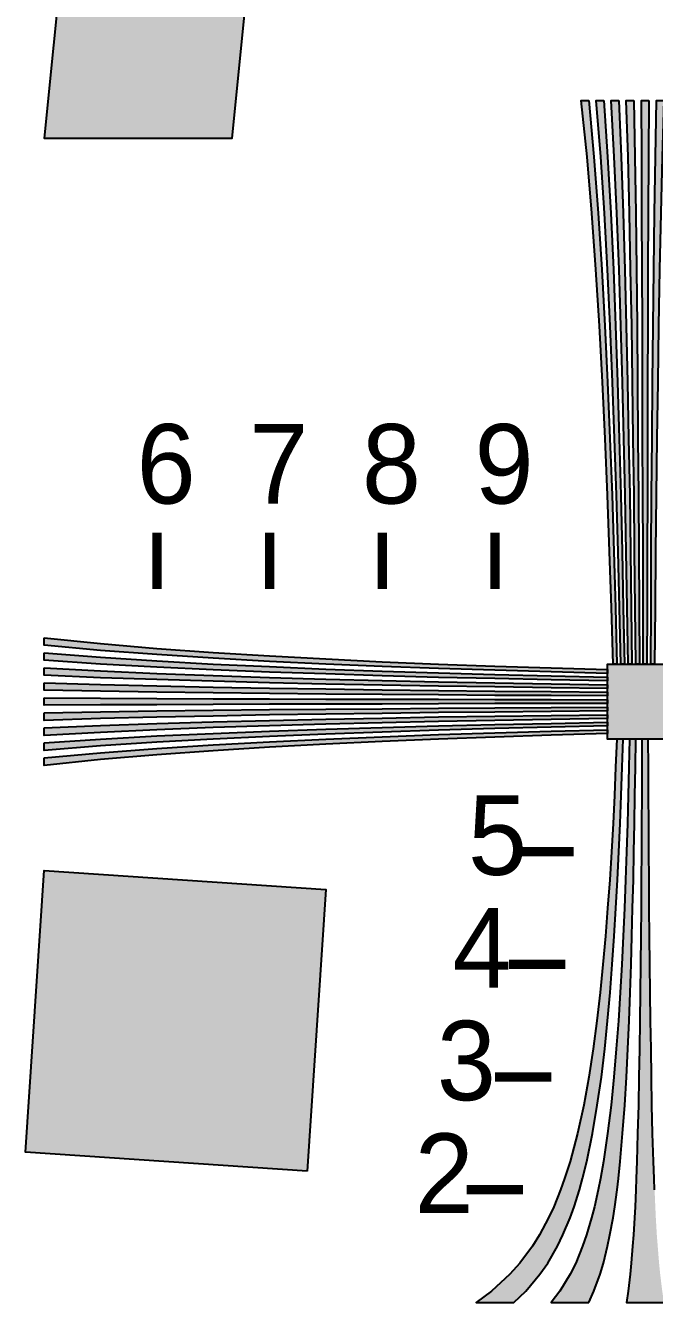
# Model space of a CAD drawing. Header units: millimetres. Extents: x 0 to 1582, y 0 to 984.
# Drawn here: x 1219.1 to 1353.1, y 176.3 to 448.3 of the extents above; entities that cross this region are included whole.
import ezdxf

# ---------------------------------------------------------------- set-up
doc = ezdxf.new("R2010")
doc.units = ezdxf.units.MM
for name, color, linetype in [('LABELS', 7, 'Continuous'), ('PERIPHERY', 7, 'Continuous'), ('SFR', 7, 'Continuous')]:
    doc.layers.add(name, color=color, linetype=linetype)

msp = doc.modelspace()

# ---------------------------------------------------------------- hatches: boundary and pattern name
at = {"layer": 'PERIPHERY', "true_color": 0x000000}
h = msp.add_hatch(color=7, dxfattribs=at)
h.dxf.hatch_style = 1
h.paths.add_polyline_path([(1339.12, 432.25), (1340.2, 420.25), (1341.12, 408.25), (1341.88, 396.25), (1342.56, 384.25), (1343.12, 372.25), (1343.6, 360.25), (1344.08, 348.25), (1344.44, 336.25), (1344.8, 324.25), (1345.12, 312.25), (1344.32, 312.25), (1343.96, 324.25), (1343.56, 336.25), (1343.12, 348.25), (1342.6, 360.25), (1342.04, 372.25), (1341.4, 384.25), (1340.64, 396.25), (1339.8, 408.25), (1338.76, 420.25), (1337.52, 432.25), (1339.12, 432.25)])
h = msp.add_hatch(color=7, dxfattribs=at)
h.dxf.hatch_style = 1
h.paths.add_polyline_path([(1342.32, 432.25), (1343.12, 420.25), (1343.8, 408.25), (1344.36, 396.25), (1344.84, 384.25), (1345.24, 372.25), (1345.6, 360.25), (1345.96, 348.25), (1346.24, 336.25), (1346.48, 324.25), (1346.72, 312.25), (1345.92, 312.25), (1345.64, 324.25), (1345.36, 336.25), (1345, 348.25), (1344.6, 360.25), (1344.2, 372.25), (1343.68, 384.25), (1343.12, 396.25), (1342.44, 408.25), (1341.68, 420.25), (1340.72, 432.25), (1342.32, 432.25)])
h = msp.add_hatch(color=7, dxfattribs=at)
h.dxf.hatch_style = 1
h.paths.add_polyline_path([(1345.52, 432.25), (1346.04, 420.25), (1346.44, 408.25), (1346.8, 396.25), (1347.12, 384.25), (1347.4, 372.25), (1347.6, 360.25), (1347.84, 348.25), (1348, 336.25), (1348.16, 324.25), (1348.32, 312.25), (1347.52, 312.25), (1347.32, 324.25), (1347.12, 336.25), (1346.88, 348.25), (1346.6, 360.25), (1346.32, 372.25), (1345.96, 384.25), (1345.6, 396.25), (1345.12, 408.25), (1344.56, 420.25), (1343.92, 432.25), (1345.52, 432.25)])
h = msp.add_hatch(color=7, dxfattribs=at)
h.dxf.hatch_style = 1
h.paths.add_polyline_path([(1348.72, 432.25), (1348.92, 420.25), (1349.12, 408.25), (1349.28, 396.25), (1349.4, 384.25), (1349.52, 372.25), (1349.6, 360.25), (1349.72, 348.25), (1349.8, 336.25), (1349.84, 324.25), (1349.92, 312.25), (1349.12, 312.25), (1349, 324.25), (1348.88, 336.25), (1348.76, 348.25), (1348.6, 360.25), (1348.44, 372.25), (1348.28, 384.25), (1348.04, 396.25), (1347.8, 408.25), (1347.48, 420.25), (1347.12, 432.25), (1348.72, 432.25)])
h = msp.add_hatch(color=7, dxfattribs=at)
h.dxf.hatch_style = 1
h.paths.add_polyline_path([(1351.92, 432.25), (1351.84, 420.25), (1351.8, 408.25), (1351.72, 396.25), (1351.68, 384.25), (1351.64, 372.25), (1351.6, 360.25), (1351.6, 348.25), (1351.56, 336.25), (1351.56, 324.25), (1351.52, 312.25), (1350.72, 312.25), (1350.68, 324.25), (1350.68, 336.25), (1350.64, 348.25), (1350.6, 360.25), (1350.6, 372.25), (1350.56, 384.25), (1350.52, 396.25), (1350.44, 408.25), (1350.4, 420.25), (1350.32, 432.25), (1351.92, 432.25)])
h = msp.add_hatch(color=7, dxfattribs=at)
h.dxf.hatch_style = 1
h.paths.add_polyline_path([(1355.12, 432.25), (1354.76, 420.25), (1354.44, 408.25), (1354.2, 396.25), (1353.96, 384.25), (1353.8, 372.25), (1353.6, 360.25), (1353.48, 348.25), (1353.36, 336.25), (1353.24, 324.25), (1353.12, 312.25), (1352.32, 312.25), (1352.4, 324.25), (1352.44, 336.25), (1352.52, 348.25), (1352.6, 360.25), (1352.72, 372.25), (1352.84, 384.25), (1352.96, 396.25), (1353.12, 408.25), (1353.32, 420.25), (1353.52, 432.25), (1355.12, 432.25)])
h = msp.add_hatch(color=7, dxfattribs=at)
h.dxf.hatch_style = 1
h.paths.add_polyline_path([(1223.12, 317.85), (1235.12, 316.61), (1247.12, 315.57), (1259.12, 314.73), (1271.12, 313.97), (1283.12, 313.33), (1295.12, 312.73), (1307.12, 312.25), (1319.12, 311.8), (1331.12, 311.41), (1343.12, 311.05), (1343.12, 310.25), (1331.12, 310.57), (1319.12, 310.93), (1307.12, 311.29), (1295.12, 311.73), (1283.12, 312.25), (1271.12, 312.81), (1259.12, 313.49), (1247.12, 314.25), (1235.12, 315.16), (1223.12, 316.25), (1223.12, 317.85)])
h = msp.add_hatch(color=7, dxfattribs=at)
h.dxf.hatch_style = 1
h.paths.add_polyline_path([(1223.12, 314.65), (1235.12, 313.68), (1247.12, 312.93), (1259.12, 312.25), (1271.12, 311.69), (1283.12, 311.17), (1295.12, 310.73), (1307.12, 310.37), (1319.12, 310.01), (1331.12, 309.73), (1343.12, 309.45), (1343.12, 308.65), (1331.12, 308.89), (1319.12, 309.13), (1307.12, 309.41), (1295.12, 309.73), (1283.12, 310.13), (1271.12, 310.53), (1259.12, 311.01), (1247.12, 311.57), (1235.12, 312.25), (1223.12, 313.05), (1223.12, 314.65)])
h = msp.add_hatch(color=7, dxfattribs=at)
h.dxf.hatch_style = 1
h.paths.add_polyline_path([(1223.12, 311.44), (1235.12, 310.8), (1247.12, 310.25), (1259.12, 309.77), (1271.12, 309.41), (1283.12, 309.05), (1295.12, 308.73), (1307.12, 308.48), (1319.12, 308.24), (1331.12, 308.04), (1343.12, 307.84), (1343.12, 307.04), (1331.12, 307.2), (1319.12, 307.36), (1307.12, 307.52), (1295.12, 307.72), (1283.12, 307.96), (1271.12, 308.24), (1259.12, 308.56), (1247.12, 308.92), (1235.12, 309.32), (1223.12, 309.84), (1223.12, 311.44)])
h = msp.add_hatch(color=7, dxfattribs=at)
h.dxf.hatch_style = 1
h.paths.add_polyline_path([(1359.12, 296.25), (1343.12, 296.25), (1343.12, 312.25), (1359.12, 312.25), (1359.12, 296.25)])
h = msp.add_hatch(color=7, dxfattribs=at)
h.dxf.hatch_style = 1
h.paths.add_polyline_path([(1223.12, 308.25), (1235.12, 307.89), (1247.12, 307.57), (1259.12, 307.33), (1271.12, 307.09), (1283.12, 306.93), (1295.12, 306.72), (1307.12, 306.6), (1319.12, 306.48), (1331.12, 306.36), (1343.12, 306.24), (1343.12, 305.44), (1331.12, 305.53), (1319.12, 305.56), (1307.12, 305.65), (1295.12, 305.73), (1283.12, 305.85), (1271.12, 305.97), (1259.12, 306.09), (1247.12, 306.25), (1235.12, 306.45), (1223.12, 306.65), (1223.12, 308.25)])
h = msp.add_hatch(color=7, dxfattribs=at)
h.dxf.hatch_style = 1
h.paths.add_polyline_path([(1223.12, 305.05), (1235.12, 304.97), (1247.12, 304.93), (1259.12, 304.85), (1271.12, 304.8), (1283.12, 304.77), (1295.12, 304.73), (1307.12, 304.73), (1319.12, 304.69), (1331.12, 304.69), (1343.12, 304.65), (1343.12, 303.85), (1331.12, 303.81), (1319.12, 303.81), (1307.12, 303.77), (1295.12, 303.73), (1283.12, 303.73), (1271.12, 303.69), (1259.12, 303.65), (1247.12, 303.57), (1235.12, 303.53), (1223.12, 303.45), (1223.12, 305.05)])
h = msp.add_hatch(color=7, dxfattribs=at)
h.dxf.hatch_style = 1
h.paths.add_polyline_path([(1223.12, 301.85), (1235.12, 302.05), (1247.12, 302.25), (1259.12, 302.41), (1271.12, 302.53), (1283.12, 302.65), (1295.12, 302.73), (1307.12, 302.85), (1319.12, 302.93), (1331.12, 302.97), (1343.12, 303.05), (1343.12, 302.25), (1331.12, 302.13), (1319.12, 302.01), (1307.12, 301.89), (1295.12, 301.73), (1283.12, 301.57), (1271.12, 301.41), (1259.12, 301.17), (1247.12, 300.93), (1235.12, 300.61), (1223.12, 300.25), (1223.12, 301.85)])
h = msp.add_hatch(color=7, dxfattribs=at)
h.dxf.hatch_style = 1
h.paths.add_polyline_path([(1223.12, 298.64), (1235.12, 299.17), (1247.12, 299.56), (1259.12, 299.93), (1271.12, 300.25), (1283.12, 300.53), (1295.12, 300.73), (1307.12, 300.97), (1319.12, 301.13), (1331.12, 301.28), (1343.12, 301.44), (1343.12, 300.65), (1331.12, 300.45), (1319.12, 300.24), (1307.12, 300.01), (1295.12, 299.72), (1283.12, 299.44), (1271.12, 299.08), (1259.12, 298.72), (1247.12, 298.24), (1235.12, 297.69), (1223.12, 297.05), (1223.12, 298.64)])
h = msp.add_hatch(color=7, dxfattribs=at)
h.dxf.hatch_style = 1
h.paths.add_polyline_path([(1223.12, 295.45), (1235.12, 296.25), (1247.12, 296.92), (1259.12, 297.48), (1271.12, 297.96), (1283.12, 298.37), (1295.12, 298.72), (1307.12, 299.08), (1319.12, 299.36), (1331.12, 299.6), (1343.12, 299.85), (1343.12, 299.05), (1331.12, 298.77), (1319.12, 298.49), (1307.12, 298.13), (1295.12, 297.73), (1283.12, 297.33), (1271.12, 296.81), (1259.12, 296.25), (1247.12, 295.57), (1235.12, 294.81), (1223.12, 293.85), (1223.12, 295.45)])
h = msp.add_hatch(color=7, dxfattribs=at)
h.dxf.hatch_style = 1
h.paths.add_polyline_path([(1223.12, 292.24), (1235.12, 293.32), (1247.12, 294.24), (1259.12, 295.01), (1271.12, 295.68), (1283.12, 296.24), (1295.12, 296.73), (1307.12, 297.21), (1319.12, 297.57), (1331.12, 297.93), (1343.12, 298.25), (1343.12, 297.45), (1331.12, 297.09), (1319.12, 296.69), (1307.12, 296.25), (1295.12, 295.73), (1283.12, 295.17), (1271.12, 294.53), (1259.12, 293.77), (1247.12, 292.93), (1235.12, 291.89), (1223.12, 290.65), (1223.12, 292.24)])
h = msp.add_hatch(color=7, dxfattribs=at)
h.dxf.hatch_style = 1
h.paths.add_polyline_path([(1323.13, 176.25), (1325.69, 178.65), (1328.73, 182.25), (1330.37, 184.65), (1332.45, 188.25), (1333.61, 190.65), (1335.13, 194.25), (1336.01, 196.65), (1337.13, 200.25), (1337.81, 202.65), (1338.69, 206.25), (1339.93, 212.25), (1340.93, 218.25), (1341.81, 224.25), (1342.53, 230.25), (1343.13, 236.25), (1343.65, 242.25), (1344.13, 248.25), (1344.53, 254.25), (1344.89, 260.25), (1345.25, 266.25), (1345.53, 272.25), (1345.81, 278.25), (1346.05, 284.25), (1346.25, 290.25), (1346.45, 296.25), (1345.13, 296.25), (1344.85, 290.25), (1344.58, 284.25), (1344.29, 278.25), (1343.93, 272.25), (1343.58, 266.25), (1343.13, 260.25), (1342.65, 254.25), (1342.13, 248.25), (1341.53, 242.25), (1340.85, 236.25), (1340.05, 230.25), (1339.13, 224.25), (1338.05, 218.25), (1336.73, 212.25), (1335.13, 206.25), (1333.97, 202.65), (1333.13, 200.25), (1331.69, 196.65), (1330.57, 194.25), (1328.61, 190.65), (1327.13, 188.25), (1324.45, 184.65), (1322.33, 182.25), (1318.41, 178.65), (1315.13, 176.25), (1323.13, 176.25)])
h = msp.add_hatch(color=7, dxfattribs=at)
h.dxf.hatch_style = 1
h.paths.add_polyline_path([(1339.13, 176.25), (1340.21, 178.65), (1341.53, 182.25), (1342.25, 184.65), (1343.14, 188.25), (1343.62, 190.65), (1344.3, 194.25), (1344.66, 196.65), (1345.14, 200.25), (1345.42, 202.65), (1345.82, 206.25), (1346.34, 212.25), (1346.78, 218.25), (1347.14, 224.25), (1347.46, 230.25), (1347.7, 236.25), (1347.94, 242.25), (1348.14, 248.25), (1348.3, 254.25), (1348.46, 260.25), (1348.62, 266.25), (1348.74, 272.25), (1348.86, 278.25), (1348.94, 284.25), (1349.06, 290.25), (1349.14, 296.25), (1347.82, 296.25), (1347.66, 290.25), (1347.5, 284.25), (1347.34, 278.25), (1347.14, 272.25), (1346.94, 266.25), (1346.7, 260.25), (1346.42, 254.25), (1346.14, 248.25), (1345.82, 242.25), (1345.42, 236.25), (1344.98, 230.25), (1344.46, 224.25), (1343.86, 218.25), (1343.14, 212.25), (1342.25, 206.25), (1341.62, 202.65), (1341.14, 200.25), (1340.34, 196.65), (1339.69, 194.25), (1338.62, 190.65), (1337.82, 188.25), (1336.33, 184.65), (1335.14, 182.25), (1332.94, 178.65), (1331.14, 176.25), (1339.13, 176.25)])
h = msp.add_hatch(color=7, dxfattribs=at)
h.dxf.hatch_style = 1
h.paths.add_polyline_path([(1355.14, 176.25), (1354.78, 178.65), (1354.34, 182.25), (1354.1, 184.65), (1353.81, 188.25), (1353.62, 190.65), (1353.41, 194.25), (1353.3, 196.65), (1353.14, 200.25), (1353.05, 202.65), (1352.89, 206.25), (1352.73, 212.25), (1352.57, 218.25), (1352.46, 224.25), (1352.38, 230.25), (1352.29, 236.25), (1352.21, 242.25), (1352.13, 248.25), (1352.09, 254.25), (1352.01, 260.25), (1351.97, 266.25), (1351.93, 272.25), (1351.9, 278.25), (1351.85, 284.25), (1351.82, 290.25), (1351.81, 296.25), (1350.45, 296.25), (1350.45, 290.25), (1350.42, 284.25), (1350.38, 278.25), (1350.34, 272.25), (1350.3, 266.25), (1350.26, 260.25), (1350.18, 254.25), (1350.14, 248.25), (1350.06, 242.25), (1349.98, 236.25), (1349.9, 230.25), (1349.82, 224.25), (1349.69, 218.25), (1349.53, 212.25), (1349.37, 206.25), (1349.22, 202.65), (1349.14, 200.25), (1348.98, 196.65), (1348.86, 194.25), (1348.62, 190.65), (1348.45, 188.25), (1348.18, 184.65), (1347.94, 182.25), (1347.5, 178.65), (1347.14, 176.25), (1355.14, 176.25)])
at = {"layer": 'SFR', "true_color": 0x000000}
h = msp.add_hatch(color=7, dxfattribs=at)
h.dxf.hatch_style = 1
h.paths.add_polyline_path([(1239.12, 584.25), (1223.12, 424.25), (1263.12, 424.25), (1269.93, 492.37), (1428.35, 476.53), (1423.12, 424.25), (1463.12, 424.25), (1479.12, 584.25), (1439.12, 584.25), (1432.31, 516.13), (1273.89, 531.97), (1279.12, 584.25), (1239.12, 584.25), (1239.12, 584.25)])
h = msp.add_hatch(color=7, dxfattribs=at)
h.dxf.hatch_style = 1
h.paths.add_polyline_path([(1279.12, 204.25), (1219.12, 208.25), (1223.12, 268.25), (1283.12, 264.25), (1279.12, 204.25)])

# ---------------------------------------------------------------- linework, layer by layer
at = {"layer": 'PERIPHERY', "color": 250}
for points in [[(1339.12, 432.25), (1340.2, 420.25), (1341.12, 408.25), (1341.88, 396.25), (1342.56, 384.25), (1343.12, 372.25), (1343.6, 360.25), (1344.08, 348.25), (1344.44, 336.25), (1344.8, 324.25), (1345.12, 312.25), (1344.32, 312.25), (1343.96, 324.25), (1343.56, 336.25), (1343.12, 348.25), (1342.6, 360.25), (1342.04, 372.25), (1341.4, 384.25), (1340.64, 396.25), (1339.8, 408.25), (1338.76, 420.25), (1337.52, 432.25), (1339.12, 432.25)], [(1342.32, 432.25), (1343.12, 420.25), (1343.8, 408.25), (1344.36, 396.25), (1344.84, 384.25), (1345.24, 372.25), (1345.6, 360.25), (1345.96, 348.25), (1346.24, 336.25), (1346.48, 324.25), (1346.72, 312.25), (1345.92, 312.25), (1345.64, 324.25), (1345.36, 336.25), (1345, 348.25), (1344.6, 360.25), (1344.2, 372.25), (1343.68, 384.25), (1343.12, 396.25), (1342.44, 408.25), (1341.68, 420.25), (1340.72, 432.25), (1342.32, 432.25)], [(1345.52, 432.25), (1346.04, 420.25), (1346.44, 408.25), (1346.8, 396.25), (1347.12, 384.25), (1347.4, 372.25), (1347.6, 360.25), (1347.84, 348.25), (1348, 336.25), (1348.16, 324.25), (1348.32, 312.25), (1347.52, 312.25), (1347.32, 324.25), (1347.12, 336.25), (1346.88, 348.25), (1346.6, 360.25), (1346.32, 372.25), (1345.96, 384.25), (1345.6, 396.25), (1345.12, 408.25), (1344.56, 420.25), (1343.92, 432.25), (1345.52, 432.25)], [(1348.72, 432.25), (1348.92, 420.25), (1349.12, 408.25), (1349.28, 396.25), (1349.4, 384.25), (1349.52, 372.25), (1349.6, 360.25), (1349.72, 348.25), (1349.8, 336.25), (1349.84, 324.25), (1349.92, 312.25), (1349.12, 312.25), (1349, 324.25), (1348.88, 336.25), (1348.76, 348.25), (1348.6, 360.25), (1348.44, 372.25), (1348.28, 384.25), (1348.04, 396.25), (1347.8, 408.25), (1347.48, 420.25), (1347.12, 432.25), (1348.72, 432.25)], [(1351.92, 432.25), (1351.84, 420.25), (1351.8, 408.25), (1351.72, 396.25), (1351.68, 384.25), (1351.64, 372.25), (1351.6, 360.25), (1351.6, 348.25), (1351.56, 336.25), (1351.56, 324.25), (1351.52, 312.25), (1350.72, 312.25), (1350.68, 324.25), (1350.68, 336.25), (1350.64, 348.25), (1350.6, 360.25), (1350.6, 372.25), (1350.56, 384.25), (1350.52, 396.25), (1350.44, 408.25), (1350.4, 420.25), (1350.32, 432.25), (1351.92, 432.25)], [(1355.12, 432.25), (1354.76, 420.25), (1354.44, 408.25), (1354.2, 396.25), (1353.96, 384.25), (1353.8, 372.25), (1353.6, 360.25), (1353.48, 348.25), (1353.36, 336.25), (1353.24, 324.25), (1353.12, 312.25), (1352.32, 312.25), (1352.4, 324.25), (1352.44, 336.25), (1352.52, 348.25), (1352.6, 360.25), (1352.72, 372.25), (1352.84, 384.25), (1352.96, 396.25), (1353.12, 408.25), (1353.32, 420.25), (1353.52, 432.25), (1355.12, 432.25)], [(1223.12, 317.85), (1235.12, 316.61), (1247.12, 315.57), (1259.12, 314.73), (1271.12, 313.97), (1283.12, 313.33), (1295.12, 312.73), (1307.12, 312.25), (1319.12, 311.8), (1331.12, 311.41), (1343.12, 311.05), (1343.12, 310.25), (1331.12, 310.57), (1319.12, 310.93), (1307.12, 311.29), (1295.12, 311.73), (1283.12, 312.25), (1271.12, 312.81), (1259.12, 313.49), (1247.12, 314.25), (1235.12, 315.16), (1223.12, 316.25), (1223.12, 317.85)], [(1223.12, 314.65), (1235.12, 313.68), (1247.12, 312.93), (1259.12, 312.25), (1271.12, 311.69), (1283.12, 311.17), (1295.12, 310.73), (1307.12, 310.37), (1319.12, 310.01), (1331.12, 309.73), (1343.12, 309.45), (1343.12, 308.65), (1331.12, 308.89), (1319.12, 309.13), (1307.12, 309.41), (1295.12, 309.73), (1283.12, 310.13), (1271.12, 310.53), (1259.12, 311.01), (1247.12, 311.57), (1235.12, 312.25), (1223.12, 313.05), (1223.12, 314.65)], [(1223.12, 311.44), (1235.12, 310.8), (1247.12, 310.25), (1259.12, 309.77), (1271.12, 309.41), (1283.12, 309.05), (1295.12, 308.73), (1307.12, 308.48), (1319.12, 308.24), (1331.12, 308.04), (1343.12, 307.84), (1343.12, 307.04), (1331.12, 307.2), (1319.12, 307.36), (1307.12, 307.52), (1295.12, 307.72), (1283.12, 307.96), (1271.12, 308.24), (1259.12, 308.56), (1247.12, 308.92), (1235.12, 309.32), (1223.12, 309.84), (1223.12, 311.44)], [(1359.12, 296.25), (1343.12, 296.25), (1343.12, 312.25), (1359.12, 312.25), (1359.12, 296.25)], [(1223.12, 308.25), (1235.12, 307.89), (1247.12, 307.57), (1259.12, 307.33), (1271.12, 307.09), (1283.12, 306.93), (1295.12, 306.72), (1307.12, 306.6), (1319.12, 306.48), (1331.12, 306.36), (1343.12, 306.24), (1343.12, 305.44), (1331.12, 305.53), (1319.12, 305.56), (1307.12, 305.65), (1295.12, 305.73), (1283.12, 305.85), (1271.12, 305.97), (1259.12, 306.09), (1247.12, 306.25), (1235.12, 306.45), (1223.12, 306.65), (1223.12, 308.25)], [(1223.12, 305.05), (1235.12, 304.97), (1247.12, 304.93), (1259.12, 304.85), (1271.12, 304.8), (1283.12, 304.77), (1295.12, 304.73), (1307.12, 304.73), (1319.12, 304.69), (1331.12, 304.69), (1343.12, 304.65), (1343.12, 303.85), (1331.12, 303.81), (1319.12, 303.81), (1307.12, 303.77), (1295.12, 303.73), (1283.12, 303.73), (1271.12, 303.69), (1259.12, 303.65), (1247.12, 303.57), (1235.12, 303.53), (1223.12, 303.45), (1223.12, 305.05)], [(1223.12, 301.85), (1235.12, 302.05), (1247.12, 302.25), (1259.12, 302.41), (1271.12, 302.53), (1283.12, 302.65), (1295.12, 302.73), (1307.12, 302.85), (1319.12, 302.93), (1331.12, 302.97), (1343.12, 303.05), (1343.12, 302.25), (1331.12, 302.13), (1319.12, 302.01), (1307.12, 301.89), (1295.12, 301.73), (1283.12, 301.57), (1271.12, 301.41), (1259.12, 301.17), (1247.12, 300.93), (1235.12, 300.61), (1223.12, 300.25), (1223.12, 301.85)], [(1223.12, 298.64), (1235.12, 299.17), (1247.12, 299.56), (1259.12, 299.93), (1271.12, 300.25), (1283.12, 300.53), (1295.12, 300.73), (1307.12, 300.97), (1319.12, 301.13), (1331.12, 301.28), (1343.12, 301.44), (1343.12, 300.65), (1331.12, 300.45), (1319.12, 300.24), (1307.12, 300.01), (1295.12, 299.72), (1283.12, 299.44), (1271.12, 299.08), (1259.12, 298.72), (1247.12, 298.24), (1235.12, 297.69), (1223.12, 297.05), (1223.12, 298.64)], [(1223.12, 295.45), (1235.12, 296.25), (1247.12, 296.92), (1259.12, 297.48), (1271.12, 297.96), (1283.12, 298.37), (1295.12, 298.72), (1307.12, 299.08), (1319.12, 299.36), (1331.12, 299.6), (1343.12, 299.85), (1343.12, 299.05), (1331.12, 298.77), (1319.12, 298.49), (1307.12, 298.13), (1295.12, 297.73), (1283.12, 297.33), (1271.12, 296.81), (1259.12, 296.25), (1247.12, 295.57), (1235.12, 294.81), (1223.12, 293.85), (1223.12, 295.45)], [(1223.12, 292.24), (1235.12, 293.32), (1247.12, 294.24), (1259.12, 295.01), (1271.12, 295.68), (1283.12, 296.24), (1295.12, 296.73), (1307.12, 297.21), (1319.12, 297.57), (1331.12, 297.93), (1343.12, 298.25), (1343.12, 297.45), (1331.12, 297.09), (1319.12, 296.69), (1307.12, 296.25), (1295.12, 295.73), (1283.12, 295.17), (1271.12, 294.53), (1259.12, 293.77), (1247.12, 292.93), (1235.12, 291.89), (1223.12, 290.65), (1223.12, 292.24)], [(1323.13, 176.25), (1325.69, 178.65), (1328.73, 182.25), (1330.37, 184.65), (1332.45, 188.25), (1333.61, 190.65), (1335.13, 194.25), (1336.01, 196.65), (1337.13, 200.25), (1337.81, 202.65), (1338.69, 206.25), (1339.93, 212.25), (1340.93, 218.25), (1341.81, 224.25), (1342.53, 230.25), (1343.13, 236.25), (1343.65, 242.25), (1344.13, 248.25), (1344.53, 254.25), (1344.89, 260.25), (1345.25, 266.25), (1345.53, 272.25), (1345.81, 278.25), (1346.05, 284.25), (1346.25, 290.25), (1346.45, 296.25), (1345.13, 296.25), (1344.85, 290.25), (1344.58, 284.25), (1344.29, 278.25), (1343.93, 272.25), (1343.58, 266.25), (1343.13, 260.25), (1342.65, 254.25), (1342.13, 248.25), (1341.53, 242.25), (1340.85, 236.25), (1340.05, 230.25), (1339.13, 224.25), (1338.05, 218.25), (1336.73, 212.25), (1335.13, 206.25), (1333.97, 202.65), (1333.13, 200.25), (1331.69, 196.65), (1330.57, 194.25), (1328.61, 190.65), (1327.13, 188.25), (1324.45, 184.65), (1322.33, 182.25), (1318.41, 178.65), (1315.13, 176.25), (1323.13, 176.25)], [(1339.13, 176.25), (1340.21, 178.65), (1341.53, 182.25), (1342.25, 184.65), (1343.14, 188.25), (1343.62, 190.65), (1344.3, 194.25), (1344.66, 196.65), (1345.14, 200.25), (1345.42, 202.65), (1345.82, 206.25), (1346.34, 212.25), (1346.78, 218.25), (1347.14, 224.25), (1347.46, 230.25), (1347.7, 236.25), (1347.94, 242.25), (1348.14, 248.25), (1348.3, 254.25), (1348.46, 260.25), (1348.62, 266.25), (1348.74, 272.25), (1348.86, 278.25), (1348.94, 284.25), (1349.06, 290.25), (1349.14, 296.25), (1347.82, 296.25), (1347.66, 290.25), (1347.5, 284.25), (1347.34, 278.25), (1347.14, 272.25), (1346.94, 266.25), (1346.7, 260.25), (1346.42, 254.25), (1346.14, 248.25), (1345.82, 242.25), (1345.42, 236.25), (1344.98, 230.25), (1344.46, 224.25), (1343.86, 218.25), (1343.14, 212.25), (1342.25, 206.25), (1341.62, 202.65), (1341.14, 200.25), (1340.34, 196.65), (1339.69, 194.25), (1338.62, 190.65), (1337.82, 188.25), (1336.33, 184.65), (1335.14, 182.25), (1332.94, 178.65), (1331.14, 176.25), (1339.13, 176.25)]]:
    msp.add_lwpolyline(points, close=True, dxfattribs=at)
at = {"layer": 'PERIPHERY', "color": 250, "lineweight": 35, "const_width": 2}
for points in [[(1247.12, 340.25), (1247.12, 328.25)], [(1271.12, 340.25), (1271.12, 328.25)], [(1295.12, 340.25), (1295.12, 328.25)], [(1319.12, 340.25), (1319.12, 328.25)], [(1335.93, 272.25), (1323.93, 272.25)], [(1334.13, 248.25), (1322.13, 248.25)], [(1331.13, 224.25), (1319.13, 224.25)], [(1325.13, 200.25), (1313.13, 200.25)]]:
    msp.add_lwpolyline(points, dxfattribs=at)
at = {"layer": 'PERIPHERY', "color": 250}
msp.add_lwpolyline([(1353.14, 200.25), (1353.05, 202.65), (1352.89, 206.25), (1352.73, 212.25), (1352.57, 218.25), (1352.46, 224.25), (1352.38, 230.25), (1352.29, 236.25), (1352.21, 242.25), (1352.13, 248.25), (1352.09, 254.25), (1352.01, 260.25), (1351.97, 266.25), (1351.93, 272.25), (1351.9, 278.25), (1351.85, 284.25), (1351.82, 290.25), (1351.81, 296.25), (1350.45, 296.25), (1350.45, 290.25), (1350.42, 284.25), (1350.38, 278.25), (1350.34, 272.25), (1350.3, 266.25), (1350.26, 260.25), (1350.18, 254.25), (1350.14, 248.25), (1350.06, 242.25), (1349.98, 236.25), (1349.9, 230.25), (1349.82, 224.25), (1349.69, 218.25), (1349.53, 212.25), (1349.37, 206.25), (1349.22, 202.65), (1349.14, 200.25), (1348.98, 196.65), (1348.86, 194.25), (1348.62, 190.65), (1348.45, 188.25), (1348.18, 184.65), (1347.94, 182.25), (1347.5, 178.65), (1347.14, 176.25), (1355.14, 176.25)], dxfattribs=at)
at = {"layer": 'PERIPHERY', "color": 250, "true_color": 0x000000}
for points in [[(1339.12, 432.25), (1337.52, 432.25), (1338.76, 420.25)], [(1339.12, 432.25), (1338.76, 420.25), (1339.8, 408.25)], [(1339.12, 432.25), (1339.8, 408.25), (1340.64, 396.25)], [(1339.12, 432.25), (1340.64, 396.25), (1341.4, 384.25)], [(1339.12, 432.25), (1341.4, 384.25), (1342.04, 372.25)], [(1339.12, 432.25), (1342.04, 372.25), (1345.12, 312.25)], [(1339.12, 432.25), (1345.12, 312.25), (1344.8, 324.25)], [(1339.12, 432.25), (1344.8, 324.25), (1344.44, 336.25)], [(1339.12, 432.25), (1344.44, 336.25), (1344.08, 348.25)], [(1339.12, 432.25), (1344.08, 348.25), (1343.6, 360.25)], [(1339.12, 432.25), (1343.6, 360.25), (1343.12, 372.25)], [(1339.12, 432.25), (1343.12, 372.25), (1342.56, 384.25)], [(1339.12, 432.25), (1342.56, 384.25), (1341.88, 396.25)], [(1339.12, 432.25), (1341.88, 396.25), (1341.12, 408.25)], [(1341.12, 408.25), (1340.2, 420.25), (1339.12, 432.25)], [(1342.32, 432.25), (1340.72, 432.25), (1341.68, 420.25)], [(1342.32, 432.25), (1341.68, 420.25), (1342.44, 408.25)], [(1342.32, 432.25), (1342.44, 408.25), (1343.12, 396.25)], [(1342.32, 432.25), (1343.12, 396.25), (1343.68, 384.25)], [(1342.32, 432.25), (1343.68, 384.25), (1344.2, 372.25)], [(1342.32, 432.25), (1344.2, 372.25), (1344.6, 360.25)], [(1342.32, 432.25), (1344.6, 360.25), (1345, 348.25)], [(1342.32, 432.25), (1345, 348.25), (1346.72, 312.25)], [(1342.32, 432.25), (1346.72, 312.25), (1346.48, 324.25)], [(1342.32, 432.25), (1346.48, 324.25), (1346.24, 336.25)], [(1342.32, 432.25), (1346.24, 336.25), (1345.96, 348.25)], [(1342.32, 432.25), (1345.96, 348.25), (1345.6, 360.25)], [(1342.32, 432.25), (1345.6, 360.25), (1345.24, 372.25)], [(1342.32, 432.25), (1345.24, 372.25), (1344.84, 384.25)], [(1342.32, 432.25), (1344.84, 384.25), (1344.36, 396.25)], [(1342.32, 432.25), (1344.36, 396.25), (1343.8, 408.25)], [(1343.8, 408.25), (1343.12, 420.25), (1342.32, 432.25)], [(1345.52, 432.25), (1343.92, 432.25), (1344.56, 420.25)], [(1345.52, 432.25), (1344.56, 420.25), (1345.12, 408.25)], [(1345.52, 432.25), (1345.12, 408.25), (1345.6, 396.25)], [(1345.52, 432.25), (1345.6, 396.25), (1345.96, 384.25)], [(1345.52, 432.25), (1345.96, 384.25), (1346.32, 372.25)], [(1345.52, 432.25), (1346.32, 372.25), (1346.6, 360.25)], [(1345.52, 432.25), (1346.6, 360.25), (1346.88, 348.25)], [(1345.52, 432.25), (1346.88, 348.25), (1347.12, 336.25)], [(1345.52, 432.25), (1347.12, 336.25), (1347.32, 324.25)], [(1345.52, 432.25), (1347.32, 324.25), (1347.52, 312.25)], [(1345.52, 432.25), (1347.52, 312.25), (1348.32, 312.25)], [(1345.52, 432.25), (1348.32, 312.25), (1348.16, 324.25)], [(1345.52, 432.25), (1348.16, 324.25), (1348, 336.25)], [(1345.52, 432.25), (1348, 336.25), (1347.84, 348.25)], [(1345.52, 432.25), (1347.84, 348.25), (1347.6, 360.25)], [(1345.52, 432.25), (1347.6, 360.25), (1347.4, 372.25)], [(1345.52, 432.25), (1347.4, 372.25), (1347.12, 384.25)], [(1345.52, 432.25), (1347.12, 384.25), (1346.8, 396.25)], [(1345.52, 432.25), (1346.8, 396.25), (1346.44, 408.25)], [(1346.44, 408.25), (1346.04, 420.25), (1345.52, 432.25)], [(1348.72, 432.25), (1347.12, 432.25), (1347.48, 420.25)], [(1348.72, 432.25), (1347.48, 420.25), (1347.8, 408.25)], [(1348.72, 432.25), (1347.8, 408.25), (1348.04, 396.25)], [(1348.72, 432.25), (1348.04, 396.25), (1348.28, 384.25)], [(1348.72, 432.25), (1348.28, 384.25), (1348.44, 372.25)], [(1348.72, 432.25), (1348.44, 372.25), (1348.6, 360.25)], [(1348.72, 432.25), (1348.6, 360.25), (1348.76, 348.25)], [(1348.72, 432.25), (1348.76, 348.25), (1348.88, 336.25)], [(1348.72, 432.25), (1348.88, 336.25), (1349, 324.25)], [(1348.72, 432.25), (1349, 324.25), (1349.12, 312.25)], [(1348.72, 432.25), (1349.12, 312.25), (1349.92, 312.25)], [(1348.72, 432.25), (1349.92, 312.25), (1349.84, 324.25)], [(1348.72, 432.25), (1349.84, 324.25), (1349.8, 336.25)], [(1348.72, 432.25), (1349.8, 336.25), (1349.72, 348.25)], [(1348.72, 432.25), (1349.72, 348.25), (1349.6, 360.25)], [(1348.72, 432.25), (1349.6, 360.25), (1349.52, 372.25)], [(1348.72, 432.25), (1349.52, 372.25), (1349.4, 384.25)], [(1348.72, 432.25), (1349.4, 384.25), (1349.28, 396.25)], [(1348.72, 432.25), (1349.28, 396.25), (1349.12, 408.25)], [(1349.12, 408.25), (1348.92, 420.25), (1348.72, 432.25)], [(1351.92, 432.25), (1350.32, 432.25), (1350.4, 420.25)], [(1351.92, 432.25), (1350.4, 420.25), (1350.44, 408.25)], [(1351.92, 432.25), (1350.44, 408.25), (1350.52, 396.25)], [(1351.92, 432.25), (1350.52, 396.25), (1350.56, 384.25)], [(1351.92, 432.25), (1350.56, 384.25), (1350.6, 372.25)], [(1351.92, 432.25), (1350.6, 372.25), (1350.6, 360.25)], [(1351.92, 432.25), (1350.6, 360.25), (1350.64, 348.25)], [(1351.92, 432.25), (1350.64, 348.25), (1350.68, 336.25)], [(1351.92, 432.25), (1350.68, 336.25), (1350.68, 324.25)], [(1351.92, 432.25), (1350.68, 324.25), (1350.72, 312.25)], [(1350.72, 312.25), (1351.84, 420.25), (1351.92, 432.25)], [(1355.12, 432.25), (1352.6, 360.25), (1352.52, 348.25)], [(1352.52, 348.25), (1354.76, 420.25), (1355.12, 432.25)], [(1355.12, 432.25), (1352.72, 372.25), (1352.6, 360.25)], [(1355.12, 432.25), (1352.84, 384.25), (1352.72, 372.25)], [(1355.12, 432.25), (1352.96, 396.25), (1352.84, 384.25)], [(1355.12, 432.25), (1353.12, 408.25), (1352.96, 396.25)], [(1350.72, 312.25), (1351.8, 408.25), (1351.84, 420.25)], [(1352.52, 348.25), (1354.44, 408.25), (1354.76, 420.25)], [(1350.72, 312.25), (1351.72, 396.25), (1351.8, 408.25)], [(1352.52, 348.25), (1354.2, 396.25), (1354.44, 408.25)], [(1350.72, 312.25), (1351.68, 384.25), (1351.72, 396.25)], [(1352.52, 348.25), (1353.96, 384.25), (1354.2, 396.25)], [(1350.72, 312.25), (1351.64, 372.25), (1351.68, 384.25)], [(1352.52, 348.25), (1353.8, 372.25), (1353.96, 384.25)], [(1342.04, 372.25), (1342.6, 360.25), (1345.12, 312.25)], [(1350.72, 312.25), (1351.6, 360.25), (1351.64, 372.25)], [(1352.52, 348.25), (1353.6, 360.25), (1353.8, 372.25)], [(1342.6, 360.25), (1343.12, 348.25), (1345.12, 312.25)], [(1350.72, 312.25), (1351.6, 348.25), (1351.6, 360.25)], [(1352.52, 348.25), (1353.48, 348.25), (1353.6, 360.25)], [(1343.12, 348.25), (1343.56, 336.25), (1345.12, 312.25)], [(1345, 348.25), (1345.36, 336.25), (1346.72, 312.25)], [(1350.72, 312.25), (1351.56, 336.25), (1351.6, 348.25)], [(1352.52, 348.25), (1352.44, 336.25), (1352.4, 324.25)], [(1352.52, 348.25), (1352.4, 324.25), (1353.12, 312.25)], [(1352.52, 348.25), (1353.12, 312.25), (1353.24, 324.25)], [(1352.52, 348.25), (1353.24, 324.25), (1353.36, 336.25)], [(1352.52, 348.25), (1353.36, 336.25), (1353.48, 348.25)], [(1343.56, 336.25), (1343.96, 324.25), (1345.12, 312.25)], [(1345.36, 336.25), (1345.64, 324.25), (1346.72, 312.25)], [(1350.72, 312.25), (1351.56, 324.25), (1351.56, 336.25)], [(1343.96, 324.25), (1344.32, 312.25), (1345.12, 312.25)], [(1345.64, 324.25), (1345.92, 312.25), (1346.72, 312.25)], [(1350.72, 312.25), (1351.52, 312.25), (1351.56, 324.25)], [(1352.4, 324.25), (1352.32, 312.25), (1353.12, 312.25)], [(1223.12, 317.85), (1223.12, 316.25), (1235.12, 315.16)], [(1223.12, 317.85), (1235.12, 315.16), (1247.12, 314.25)], [(1223.12, 317.85), (1247.12, 314.25), (1259.12, 313.49)], [(1223.12, 317.85), (1259.12, 313.49), (1271.12, 312.81)], [(1271.12, 312.81), (1235.12, 316.61), (1223.12, 317.85)], [(1271.12, 312.81), (1247.12, 315.57), (1235.12, 316.61)], [(1271.12, 312.81), (1259.12, 314.73), (1247.12, 315.57)], [(1223.12, 314.65), (1223.12, 313.05), (1235.12, 312.25)], [(1223.12, 314.65), (1235.12, 312.25), (1247.12, 311.57)], [(1223.12, 314.65), (1247.12, 311.57), (1259.12, 311.01)], [(1223.12, 314.65), (1259.12, 311.01), (1271.12, 310.53)], [(1271.12, 310.53), (1235.12, 313.68), (1223.12, 314.65)], [(1271.12, 310.53), (1247.12, 312.93), (1235.12, 313.68)], [(1271.12, 310.53), (1259.12, 312.25), (1247.12, 312.93)], [(1271.12, 312.81), (1271.12, 313.97), (1259.12, 314.73)], [(1271.12, 312.81), (1283.12, 313.33), (1271.12, 313.97)], [(1271.12, 312.81), (1295.12, 312.73), (1283.12, 313.33)], [(1271.12, 312.81), (1283.12, 312.25), (1295.12, 311.73)], [(1271.12, 312.81), (1295.12, 311.73), (1307.12, 311.29)], [(1271.12, 312.81), (1307.12, 311.29), (1319.12, 310.93)], [(1271.12, 312.81), (1319.12, 310.93), (1331.12, 310.57)], [(1271.12, 312.81), (1331.12, 310.57), (1343.12, 310.25)], [(1271.12, 312.81), (1343.12, 310.25), (1343.12, 311.05)], [(1271.12, 312.81), (1343.12, 311.05), (1331.12, 311.41)], [(1271.12, 312.81), (1331.12, 311.41), (1319.12, 311.8)], [(1271.12, 312.81), (1319.12, 311.8), (1307.12, 312.25)], [(1271.12, 312.81), (1307.12, 312.25), (1295.12, 312.73)], [(1223.12, 311.44), (1223.12, 309.84), (1235.12, 309.32)], [(1223.12, 311.44), (1235.12, 309.32), (1247.12, 308.92)], [(1223.12, 311.44), (1247.12, 308.92), (1259.12, 308.56)], [(1223.12, 311.44), (1259.12, 308.56), (1271.12, 308.24)], [(1223.12, 311.44), (1271.12, 308.24), (1283.12, 307.96)], [(1283.12, 307.96), (1235.12, 310.8), (1223.12, 311.44)], [(1283.12, 307.96), (1247.12, 310.25), (1235.12, 310.8)], [(1283.12, 307.96), (1259.12, 309.77), (1247.12, 310.25)], [(1271.12, 310.53), (1271.12, 311.69), (1259.12, 312.25)], [(1271.12, 310.53), (1283.12, 311.17), (1271.12, 311.69)], [(1271.12, 310.53), (1295.12, 310.73), (1283.12, 311.17)], [(1271.12, 310.53), (1307.12, 310.37), (1295.12, 310.73)], [(1271.12, 310.53), (1283.12, 310.13), (1307.12, 309.41)], [(1271.12, 310.53), (1307.12, 309.41), (1319.12, 309.13)], [(1271.12, 310.53), (1319.12, 309.13), (1331.12, 308.89)], [(1271.12, 310.53), (1331.12, 308.89), (1343.12, 308.65)], [(1271.12, 310.53), (1343.12, 308.65), (1343.12, 309.45)], [(1271.12, 310.53), (1343.12, 309.45), (1331.12, 309.73)], [(1271.12, 310.53), (1331.12, 309.73), (1319.12, 310.01)], [(1271.12, 310.53), (1319.12, 310.01), (1307.12, 310.37)], [(1283.12, 310.13), (1295.12, 309.73), (1307.12, 309.41)], [(1359.12, 296.25), (1359.12, 312.25), (1343.12, 312.25)], [(1343.12, 312.25), (1343.12, 296.25), (1359.12, 296.25)], [(1223.12, 308.25), (1223.12, 306.65), (1235.12, 306.45)], [(1223.12, 308.25), (1235.12, 306.45), (1247.12, 306.25)], [(1223.12, 308.25), (1247.12, 306.25), (1259.12, 306.09)], [(1223.12, 308.25), (1259.12, 306.09), (1271.12, 305.97)], [(1223.12, 308.25), (1271.12, 305.97), (1283.12, 305.85)], [(1223.12, 308.25), (1283.12, 305.85), (1295.12, 305.73)], [(1223.12, 308.25), (1295.12, 305.73), (1307.12, 305.65)], [(1307.12, 305.65), (1235.12, 307.89), (1223.12, 308.25)], [(1307.12, 305.65), (1247.12, 307.57), (1235.12, 307.89)], [(1307.12, 305.65), (1259.12, 307.33), (1247.12, 307.57)], [(1283.12, 307.96), (1271.12, 309.41), (1259.12, 309.77)], [(1283.12, 307.96), (1283.12, 309.05), (1271.12, 309.41)], [(1283.12, 307.96), (1295.12, 308.73), (1283.12, 309.05)], [(1283.12, 307.96), (1307.12, 308.48), (1295.12, 308.73)], [(1283.12, 307.96), (1319.12, 308.24), (1307.12, 308.48)], [(1283.12, 307.96), (1331.12, 308.04), (1319.12, 308.24)], [(1283.12, 307.96), (1343.12, 307.84), (1331.12, 308.04)], [(1283.12, 307.96), (1295.12, 307.72), (1307.12, 307.52)], [(1283.12, 307.96), (1307.12, 307.52), (1319.12, 307.36)], [(1283.12, 307.96), (1319.12, 307.36), (1331.12, 307.2)], [(1283.12, 307.96), (1331.12, 307.2), (1343.12, 307.04)], [(1283.12, 307.96), (1343.12, 307.04), (1343.12, 307.84)], [(1223.12, 305.05), (1223.12, 303.45), (1235.12, 303.53)], [(1223.12, 305.05), (1235.12, 303.53), (1247.12, 303.57)], [(1223.12, 305.05), (1247.12, 303.57), (1259.12, 303.65)], [(1223.12, 305.05), (1259.12, 303.65), (1271.12, 303.69)], [(1223.12, 305.05), (1271.12, 303.69), (1283.12, 303.73)], [(1223.12, 305.05), (1283.12, 303.73), (1295.12, 303.73)], [(1223.12, 305.05), (1295.12, 303.73), (1307.12, 303.77)], [(1223.12, 305.05), (1307.12, 303.77), (1319.12, 303.81)], [(1223.12, 305.05), (1319.12, 303.81), (1331.12, 303.81)], [(1223.12, 305.05), (1331.12, 303.81), (1343.12, 303.85)], [(1343.12, 303.85), (1235.12, 304.97), (1223.12, 305.05)], [(1343.12, 303.85), (1247.12, 304.93), (1235.12, 304.97)], [(1343.12, 303.85), (1259.12, 304.85), (1247.12, 304.93)], [(1307.12, 305.65), (1271.12, 307.09), (1259.12, 307.33)], [(1343.12, 303.85), (1271.12, 304.8), (1259.12, 304.85)], [(1307.12, 305.65), (1283.12, 306.93), (1271.12, 307.09)], [(1343.12, 303.85), (1283.12, 304.77), (1271.12, 304.8)], [(1307.12, 305.65), (1295.12, 306.72), (1283.12, 306.93)], [(1343.12, 303.85), (1295.12, 304.73), (1283.12, 304.77)], [(1307.12, 305.65), (1307.12, 306.6), (1295.12, 306.72)], [(1343.12, 303.85), (1307.12, 304.73), (1295.12, 304.73)], [(1307.12, 305.65), (1319.12, 306.48), (1307.12, 306.6)], [(1307.12, 305.65), (1331.12, 306.36), (1319.12, 306.48)], [(1307.12, 305.65), (1343.12, 306.24), (1331.12, 306.36)], [(1307.12, 305.65), (1331.12, 305.53), (1343.12, 306.24)], [(1307.12, 305.65), (1319.12, 305.56), (1331.12, 305.53)], [(1343.12, 303.85), (1319.12, 304.69), (1307.12, 304.73)], [(1343.12, 303.85), (1331.12, 304.69), (1319.12, 304.69)], [(1331.12, 305.53), (1343.12, 305.44), (1343.12, 306.24)], [(1343.12, 303.85), (1343.12, 304.65), (1331.12, 304.69)], [(1223.12, 301.85), (1343.12, 302.25), (1343.12, 303.05)], [(1223.12, 301.85), (1343.12, 303.05), (1331.12, 302.97)], [(1223.12, 301.85), (1331.12, 302.97), (1319.12, 302.93)], [(1223.12, 301.85), (1319.12, 302.93), (1307.12, 302.85)], [(1223.12, 301.85), (1307.12, 302.85), (1295.12, 302.73)], [(1223.12, 301.85), (1295.12, 302.73), (1283.12, 302.65)], [(1223.12, 301.85), (1283.12, 302.65), (1271.12, 302.53)], [(1223.12, 301.85), (1271.12, 302.53), (1259.12, 302.41)], [(1223.12, 301.85), (1259.12, 302.41), (1247.12, 302.25)], [(1223.12, 301.85), (1331.12, 302.13), (1343.12, 302.25)], [(1247.12, 302.25), (1235.12, 302.05), (1223.12, 301.85)], [(1223.12, 301.85), (1319.12, 302.01), (1331.12, 302.13)], [(1223.12, 301.85), (1307.12, 301.89), (1319.12, 302.01)], [(1223.12, 301.85), (1295.12, 301.73), (1307.12, 301.89)], [(1223.12, 301.85), (1223.12, 300.25), (1235.12, 300.61)], [(1223.12, 301.85), (1235.12, 300.61), (1247.12, 300.93)], [(1223.12, 301.85), (1247.12, 300.93), (1259.12, 301.17)], [(1223.12, 301.85), (1259.12, 301.17), (1271.12, 301.41)], [(1223.12, 301.85), (1271.12, 301.41), (1283.12, 301.57)], [(1223.12, 301.85), (1283.12, 301.57), (1295.12, 301.73)], [(1223.12, 298.64), (1343.12, 300.65), (1343.12, 301.44)], [(1223.12, 298.64), (1343.12, 301.44), (1331.12, 301.28)], [(1223.12, 298.64), (1331.12, 301.28), (1319.12, 301.13)], [(1223.12, 298.64), (1319.12, 301.13), (1307.12, 300.97)], [(1223.12, 298.64), (1307.12, 300.97), (1295.12, 300.73)], [(1223.12, 298.64), (1295.12, 300.73), (1283.12, 300.53)], [(1223.12, 298.64), (1331.12, 300.45), (1343.12, 300.65)], [(1223.12, 298.64), (1283.12, 300.53), (1271.12, 300.25)], [(1223.12, 298.64), (1319.12, 300.24), (1331.12, 300.45)], [(1223.12, 298.64), (1271.12, 300.25), (1259.12, 299.93)], [(1223.12, 298.64), (1307.12, 300.01), (1319.12, 300.24)], [(1223.12, 298.64), (1295.12, 299.72), (1307.12, 300.01)], [(1223.12, 298.64), (1259.12, 299.93), (1247.12, 299.56)], [(1223.12, 295.45), (1307.12, 298.13), (1343.12, 299.85)], [(1223.12, 295.45), (1343.12, 299.85), (1331.12, 299.6)], [(1223.12, 298.64), (1283.12, 299.44), (1295.12, 299.72)], [(1223.12, 295.45), (1331.12, 299.6), (1319.12, 299.36)], [(1247.12, 299.56), (1235.12, 299.17), (1223.12, 298.64)], [(1223.12, 298.64), (1271.12, 299.08), (1283.12, 299.44)], [(1223.12, 295.45), (1319.12, 299.36), (1307.12, 299.08)], [(1307.12, 298.13), (1319.12, 298.49), (1343.12, 299.85)], [(1319.12, 298.49), (1331.12, 298.77), (1343.12, 299.85)], [(1331.12, 298.77), (1343.12, 299.05), (1343.12, 299.85)], [(1223.12, 298.64), (1259.12, 298.72), (1271.12, 299.08)], [(1223.12, 295.45), (1307.12, 299.08), (1295.12, 298.72)], [(1223.12, 298.64), (1247.12, 298.24), (1259.12, 298.72)], [(1223.12, 295.45), (1295.12, 298.72), (1283.12, 298.37)], [(1223.12, 298.64), (1223.12, 297.05), (1235.12, 297.69)], [(1223.12, 298.64), (1235.12, 297.69), (1247.12, 298.24)], [(1223.12, 295.45), (1283.12, 298.37), (1271.12, 297.96)], [(1223.12, 292.24), (1283.12, 295.17), (1343.12, 298.25)], [(1223.12, 292.24), (1343.12, 298.25), (1331.12, 297.93)], [(1223.12, 295.45), (1295.12, 297.73), (1307.12, 298.13)], [(1223.12, 295.45), (1271.12, 297.96), (1259.12, 297.48)], [(1223.12, 292.24), (1331.12, 297.93), (1319.12, 297.57)], [(1223.12, 295.45), (1283.12, 297.33), (1295.12, 297.73)], [(1223.12, 292.24), (1319.12, 297.57), (1307.12, 297.21)], [(1223.12, 295.45), (1259.12, 297.48), (1247.12, 296.92)], [(1223.12, 295.45), (1271.12, 296.81), (1283.12, 297.33)], [(1223.12, 292.24), (1307.12, 297.21), (1295.12, 296.73)], [(1247.12, 296.92), (1235.12, 296.25), (1223.12, 295.45)], [(1223.12, 295.45), (1259.12, 296.25), (1271.12, 296.81)], [(1223.12, 292.24), (1295.12, 296.73), (1283.12, 296.24)], [(1283.12, 295.17), (1295.12, 295.73), (1343.12, 298.25)], [(1295.12, 295.73), (1307.12, 296.25), (1343.12, 298.25)], [(1307.12, 296.25), (1319.12, 296.69), (1343.12, 298.25)], [(1319.12, 296.69), (1331.12, 297.09), (1343.12, 298.25)], [(1331.12, 297.09), (1343.12, 297.45), (1343.12, 298.25)], [(1223.12, 295.45), (1247.12, 295.57), (1259.12, 296.25)], [(1223.12, 292.24), (1283.12, 296.24), (1271.12, 295.68)], [(1223.12, 292.24), (1271.12, 295.68), (1259.12, 295.01)], [(1223.12, 295.45), (1235.12, 294.81), (1247.12, 295.57)], [(1223.12, 295.45), (1223.12, 293.85), (1235.12, 294.81)], [(1223.12, 292.24), (1271.12, 294.53), (1283.12, 295.17)], [(1223.12, 292.24), (1259.12, 295.01), (1247.12, 294.24)], [(1223.12, 292.24), (1259.12, 293.77), (1271.12, 294.53)], [(1247.12, 294.24), (1235.12, 293.32), (1223.12, 292.24)], [(1223.12, 292.24), (1247.12, 292.93), (1259.12, 293.77)], [(1343.62, 190.65), (1349.06, 290.25), (1349.14, 296.25)], [(1343.62, 190.65), (1349.14, 296.25), (1346.7, 260.25)], [(1344.13, 248.25), (1346.25, 290.25), (1346.45, 296.25)], [(1344.13, 248.25), (1346.45, 296.25), (1345.13, 296.25)], [(1344.13, 248.25), (1345.13, 296.25), (1344.85, 290.25)], [(1349.14, 296.25), (1346.94, 266.25), (1346.7, 260.25)], [(1349.14, 296.25), (1347.14, 272.25), (1346.94, 266.25)], [(1349.14, 296.25), (1347.34, 278.25), (1347.14, 272.25)], [(1349.14, 296.25), (1347.5, 284.25), (1347.34, 278.25)], [(1349.14, 296.25), (1347.66, 290.25), (1347.5, 284.25)], [(1349.14, 296.25), (1347.82, 296.25), (1347.66, 290.25)], [(1351.82, 290.25), (1351.81, 296.25), (1350.45, 296.25)], [(1351.85, 284.25), (1351.82, 290.25), (1350.45, 296.25)], [(1352.01, 260.25), (1351.85, 284.25), (1350.45, 296.25)], [(1352.13, 248.25), (1352.01, 260.25), (1350.45, 296.25)], [(1352.21, 242.25), (1352.13, 248.25), (1350.45, 296.25)], [(1352.29, 236.25), (1352.21, 242.25), (1350.45, 296.25)], [(1352.38, 230.25), (1352.29, 236.25), (1350.45, 296.25)], [(1352.46, 224.25), (1352.38, 230.25), (1350.45, 296.25)], [(1352.57, 218.25), (1352.46, 224.25), (1350.45, 296.25)], [(1352.73, 212.25), (1352.57, 218.25), (1350.45, 296.25)], [(1352.73, 212.25), (1350.45, 296.25), (1350.45, 290.25)], [(1223.12, 292.24), (1235.12, 291.89), (1247.12, 292.93)], [(1223.12, 292.24), (1223.12, 290.65), (1235.12, 291.89)], [(1343.62, 190.65), (1348.94, 284.25), (1349.06, 290.25)], [(1344.13, 248.25), (1346.05, 284.25), (1346.25, 290.25)], [(1344.13, 248.25), (1344.85, 290.25), (1344.58, 284.25)], [(1352.73, 212.25), (1350.45, 290.25), (1350.42, 284.25)], [(1343.62, 190.65), (1348.86, 278.25), (1348.94, 284.25)], [(1344.13, 248.25), (1345.81, 278.25), (1346.05, 284.25)], [(1344.13, 248.25), (1344.58, 284.25), (1344.29, 278.25)], [(1352.73, 212.25), (1350.42, 284.25), (1350.38, 278.25)], [(1351.93, 272.25), (1351.9, 278.25), (1351.85, 284.25)], [(1352.01, 260.25), (1351.93, 272.25), (1351.85, 284.25)], [(1343.62, 190.65), (1348.74, 272.25), (1348.86, 278.25)], [(1344.13, 248.25), (1344.29, 278.25), (1343.93, 272.25)], [(1344.13, 248.25), (1345.53, 272.25), (1345.81, 278.25)], [(1352.73, 212.25), (1350.38, 278.25), (1350.34, 272.25)], [(1344.13, 248.25), (1343.93, 272.25), (1343.58, 266.25)], [(1343.62, 190.65), (1348.62, 266.25), (1348.74, 272.25)], [(1344.13, 248.25), (1345.25, 266.25), (1345.53, 272.25)], [(1352.73, 212.25), (1350.34, 272.25), (1350.3, 266.25)], [(1352.01, 260.25), (1351.97, 266.25), (1351.93, 272.25)], [(1344.13, 248.25), (1343.58, 266.25), (1343.13, 260.25)], [(1343.62, 190.65), (1348.46, 260.25), (1348.62, 266.25)], [(1344.13, 248.25), (1344.89, 260.25), (1345.25, 266.25)], [(1352.73, 212.25), (1350.3, 266.25), (1350.26, 260.25)], [(1344.13, 248.25), (1343.13, 260.25), (1342.65, 254.25)], [(1343.62, 190.65), (1348.3, 254.25), (1348.46, 260.25)], [(1343.62, 190.65), (1346.7, 260.25), (1346.42, 254.25)], [(1344.13, 248.25), (1344.53, 254.25), (1344.89, 260.25)], [(1352.73, 212.25), (1350.26, 260.25), (1350.18, 254.25)], [(1352.13, 248.25), (1352.09, 254.25), (1352.01, 260.25)], [(1344.13, 248.25), (1342.65, 254.25), (1342.13, 248.25)], [(1343.62, 190.65), (1348.14, 248.25), (1348.3, 254.25)], [(1343.62, 190.65), (1346.42, 254.25), (1346.14, 248.25)], [(1352.73, 212.25), (1350.18, 254.25), (1350.14, 248.25)], [(1332.45, 188.25), (1343.65, 242.25), (1344.13, 248.25)], [(1332.45, 188.25), (1344.13, 248.25), (1338.05, 218.25)], [(1344.13, 248.25), (1339.13, 224.25), (1338.05, 218.25)], [(1344.13, 248.25), (1340.05, 230.25), (1339.13, 224.25)], [(1344.13, 248.25), (1340.85, 236.25), (1340.05, 230.25)], [(1344.13, 248.25), (1341.53, 242.25), (1340.85, 236.25)], [(1344.13, 248.25), (1342.13, 248.25), (1341.53, 242.25)], [(1343.62, 190.65), (1347.94, 242.25), (1348.14, 248.25)], [(1343.62, 190.65), (1346.14, 248.25), (1345.82, 242.25)], [(1352.73, 212.25), (1350.14, 248.25), (1350.06, 242.25)], [(1332.45, 188.25), (1343.13, 236.25), (1343.65, 242.25)], [(1343.62, 190.65), (1347.7, 236.25), (1347.94, 242.25)], [(1343.62, 190.65), (1345.82, 242.25), (1345.42, 236.25)], [(1352.73, 212.25), (1350.06, 242.25), (1349.98, 236.25)], [(1332.45, 188.25), (1342.53, 230.25), (1343.13, 236.25)], [(1343.62, 190.65), (1347.46, 230.25), (1347.7, 236.25)], [(1343.62, 190.65), (1345.42, 236.25), (1344.98, 230.25)], [(1352.73, 212.25), (1349.98, 236.25), (1349.9, 230.25)], [(1332.45, 188.25), (1341.81, 224.25), (1342.53, 230.25)], [(1343.62, 190.65), (1347.14, 224.25), (1347.46, 230.25)], [(1343.62, 190.65), (1344.98, 230.25), (1344.46, 224.25)], [(1352.73, 212.25), (1349.9, 230.25), (1349.82, 224.25)], [(1332.45, 188.25), (1340.93, 218.25), (1341.81, 224.25)], [(1343.62, 190.65), (1346.78, 218.25), (1347.14, 224.25)], [(1343.62, 190.65), (1344.46, 224.25), (1343.86, 218.25)], [(1352.73, 212.25), (1349.82, 224.25), (1349.69, 218.25)], [(1332.45, 188.25), (1339.93, 212.25), (1340.93, 218.25)], [(1332.45, 188.25), (1338.05, 218.25), (1336.73, 212.25)], [(1343.62, 190.65), (1343.86, 218.25), (1343.14, 212.25)], [(1343.62, 190.65), (1346.34, 212.25), (1346.78, 218.25)], [(1352.73, 212.25), (1349.69, 218.25), (1349.53, 212.25)], [(1332.45, 188.25), (1338.69, 206.25), (1339.93, 212.25)], [(1332.45, 188.25), (1336.73, 212.25), (1335.13, 206.25)], [(1343.62, 190.65), (1343.14, 212.25), (1342.25, 206.25)], [(1343.62, 190.65), (1345.82, 206.25), (1346.34, 212.25)], [(1347.14, 176.25), (1352.89, 206.25), (1352.73, 212.25)], [(1352.73, 212.25), (1347.5, 178.65), (1347.14, 176.25)], [(1352.73, 212.25), (1347.94, 182.25), (1347.5, 178.65)], [(1352.73, 212.25), (1348.18, 184.65), (1347.94, 182.25)], [(1352.73, 212.25), (1348.45, 188.25), (1348.18, 184.65)], [(1352.73, 212.25), (1348.62, 190.65), (1348.45, 188.25)], [(1352.73, 212.25), (1348.86, 194.25), (1348.62, 190.65)], [(1352.73, 212.25), (1348.98, 196.65), (1348.86, 194.25)], [(1352.73, 212.25), (1349.14, 200.25), (1348.98, 196.65)], [(1352.73, 212.25), (1349.22, 202.65), (1349.14, 200.25)], [(1352.73, 212.25), (1349.37, 206.25), (1349.22, 202.65)], [(1352.73, 212.25), (1349.53, 212.25), (1349.37, 206.25)], [(1332.45, 188.25), (1337.81, 202.65), (1338.69, 206.25)], [(1332.45, 188.25), (1335.13, 206.25), (1333.97, 202.65)], [(1343.62, 190.65), (1342.25, 206.25), (1341.62, 202.65)], [(1343.62, 190.65), (1345.42, 202.65), (1345.82, 206.25)], [(1347.14, 176.25), (1353.05, 202.65), (1352.89, 206.25)], [(1332.45, 188.25), (1337.13, 200.25), (1337.81, 202.65)], [(1332.45, 188.25), (1333.97, 202.65), (1333.13, 200.25)], [(1343.62, 190.65), (1341.62, 202.65), (1341.14, 200.25)], [(1343.62, 190.65), (1345.14, 200.25), (1345.42, 202.65)], [(1347.14, 176.25), (1353.14, 200.25), (1353.05, 202.65)], [(1332.45, 188.25), (1333.13, 200.25), (1331.69, 196.65)], [(1332.45, 188.25), (1336.01, 196.65), (1337.13, 200.25)], [(1343.62, 190.65), (1341.14, 200.25), (1340.34, 196.65)], [(1343.62, 190.65), (1344.66, 196.65), (1345.14, 200.25)], [(1347.14, 176.25), (1353.3, 196.65), (1353.14, 200.25)], [(1332.45, 188.25), (1331.69, 196.65), (1330.57, 194.25)], [(1332.45, 188.25), (1335.13, 194.25), (1336.01, 196.65)], [(1343.62, 190.65), (1340.34, 196.65), (1339.69, 194.25)], [(1343.62, 190.65), (1344.3, 194.25), (1344.66, 196.65)], [(1347.14, 176.25), (1353.41, 194.25), (1353.3, 196.65)], [(1332.45, 188.25), (1330.57, 194.25), (1328.61, 190.65)], [(1332.45, 188.25), (1333.61, 190.65), (1335.13, 194.25)], [(1343.62, 190.65), (1339.69, 194.25), (1338.62, 190.65)], [(1347.14, 176.25), (1353.62, 190.65), (1353.41, 194.25)], [(1332.45, 188.25), (1328.61, 190.65), (1327.13, 188.25)], [(1331.14, 176.25), (1343.14, 188.25), (1343.62, 190.65)], [(1343.62, 190.65), (1332.94, 178.65), (1331.14, 176.25)], [(1343.62, 190.65), (1335.14, 182.25), (1332.94, 178.65)], [(1343.62, 190.65), (1336.33, 184.65), (1335.14, 182.25)], [(1343.62, 190.65), (1337.82, 188.25), (1336.33, 184.65)], [(1343.62, 190.65), (1338.62, 190.65), (1337.82, 188.25)], [(1347.14, 176.25), (1353.81, 188.25), (1353.62, 190.65)], [(1315.13, 176.25), (1330.37, 184.65), (1332.45, 188.25)], [(1332.45, 188.25), (1318.41, 178.65), (1315.13, 176.25)], [(1332.45, 188.25), (1322.33, 182.25), (1318.41, 178.65)], [(1332.45, 188.25), (1324.45, 184.65), (1322.33, 182.25)], [(1332.45, 188.25), (1327.13, 188.25), (1324.45, 184.65)], [(1331.14, 176.25), (1342.25, 184.65), (1343.14, 188.25)], [(1347.14, 176.25), (1354.1, 184.65), (1353.81, 188.25)], [(1315.13, 176.25), (1328.73, 182.25), (1330.37, 184.65)], [(1315.13, 176.25), (1325.69, 178.65), (1328.73, 182.25)], [(1331.14, 176.25), (1341.53, 182.25), (1342.25, 184.65)], [(1331.14, 176.25), (1340.21, 178.65), (1341.53, 182.25)], [(1347.14, 176.25), (1354.34, 182.25), (1354.1, 184.65)], [(1347.14, 176.25), (1354.78, 178.65), (1354.34, 182.25)], [(1315.13, 176.25), (1323.13, 176.25), (1325.69, 178.65)], [(1331.14, 176.25), (1339.13, 176.25), (1340.21, 178.65)], [(1347.14, 176.25), (1355.14, 176.25), (1354.78, 178.65)]]:
    msp.add_solid(points, dxfattribs=at)
at = {"layer": 'SFR', "color": 250}
for points in [[(1239.12, 584.25), (1223.12, 424.25), (1263.12, 424.25), (1269.93, 492.37), (1428.35, 476.53), (1423.12, 424.25), (1463.12, 424.25), (1479.12, 584.25), (1439.12, 584.25), (1432.31, 516.13), (1273.89, 531.97), (1279.12, 584.25), (1239.12, 584.25), (1239.12, 584.25)], [(1279.12, 204.25), (1219.12, 208.25), (1223.12, 268.25), (1283.12, 264.25), (1279.12, 204.25)]]:
    msp.add_lwpolyline(points, close=True, dxfattribs=at)
at = {"layer": 'SFR', "color": 250, "true_color": 0x000000}
for points in [[(1239.12, 584.25), (1239.12, 584.25), (1223.12, 424.25)], [(1239.12, 584.25), (1223.12, 424.25), (1263.12, 424.25)], [(1239.12, 584.25), (1263.12, 424.25), (1269.93, 492.37)], [(1223.12, 268.25), (1219.12, 208.25), (1279.12, 204.25)], [(1279.12, 204.25), (1283.12, 264.25), (1223.12, 268.25)]]:
    msp.add_solid(points, dxfattribs=at)

# ---------------------------------------------------------------- texts
at = {"layer": 'LABELS', "color": 250}
for s, p in [('6', (1242.78, 346.43)), ('7', (1266.78, 346.43)), ('8', (1290.78, 346.43)), ('9', (1314.78, 346.43)), ('5', (1313.39, 267.33)), ('4', (1310.07, 243.33)), ('3', (1306.75, 219.33)), ('2', (1302.02, 195.33))]:
    msp.add_text(s, height=16.93, dxfattribs=at).set_placement(p)

doc.saveas('drawing.dxf')
